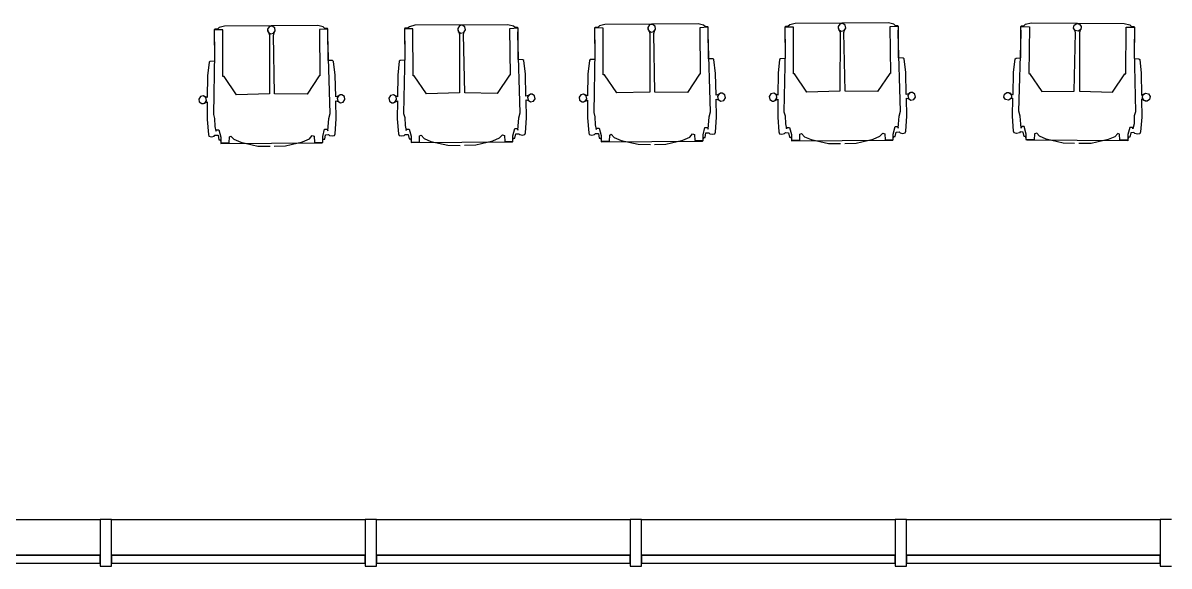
# Model space of a CAD drawing. Header units: millimetres. Extents: x 32.4 to 129.7, y 76.1 to 139.3.
# Drawn here: x 75.89 to 81.08, y 76.09 to 78.54 of the extents above; entities that cross this region are included whole.
import ezdxf

# ---------------------------------------------------------------- set-up
doc = ezdxf.new("R2010")
doc.units = ezdxf.units.MM
doc.layers.add('Lineas Carpintería', color=7, linetype='Continuous')

msp = doc.modelspace()

# ---------------------------------------------------------------- linework, layer by layer
at = {"linetype": 'Continuous'}
for p, q in [((76.802856, 78.528304), (76.778413, 78.521937)), ((77.225122, 78.530977), (76.802856, 78.528304)), ((77.018307, 78.528451), (77.004879, 78.525692)), ((77.018307, 78.528451), (77.004879, 78.525692)), ((77.029753, 78.520908), (77.018307, 78.528451)), ((77.029753, 78.520908), (77.018307, 78.528451)), ((77.249644, 78.52492), (77.225122, 78.530977)), ((77.664016, 78.532224), (77.639573, 78.525856)), ((78.086282, 78.534897), (77.664016, 78.532224)), ((77.866039, 78.529612), (77.858495, 78.518166)), ((77.866039, 78.529612), (77.858495, 78.518166)), ((77.879466, 78.532371), (77.866039, 78.529612)), ((77.879466, 78.532371), (77.866039, 78.529612)), ((77.890912, 78.524828), (77.879466, 78.532371)), ((77.890912, 78.524828), (77.879466, 78.532371)), ((78.110804, 78.52884), (78.086282, 78.534897)), ((78.118779, 78.521611), (78.110804, 78.52884)), ((78.500732, 78.529776), (78.492849, 78.522447)), ((78.525176, 78.536144), (78.500732, 78.529776)), ((78.947441, 78.538817), (78.525176, 78.536144)), ((78.727198, 78.533532), (78.719655, 78.522086)), ((78.727198, 78.533532), (78.719655, 78.522086)), ((78.740626, 78.536291), (78.727198, 78.533532)), ((78.740626, 78.536291), (78.727198, 78.533532)), ((78.752072, 78.528748), (78.740626, 78.536291)), ((78.752072, 78.528748), (78.740626, 78.536291)), ((78.754831, 78.51532), (78.752072, 78.528748)), ((78.754831, 78.51532), (78.752072, 78.528748)), ((78.971964, 78.53276), (78.947441, 78.538817)), ((78.979939, 78.525531), (78.971964, 78.53276)), ((79.361892, 78.533696), (79.354009, 78.526367)), ((79.386335, 78.540064), (79.361892, 78.533696)), ((79.808601, 78.542737), (79.386335, 78.540064)), ((79.588358, 78.537452), (79.580814, 78.526006)), ((79.588358, 78.537452), (79.580814, 78.526006)), ((79.601786, 78.540211), (79.588358, 78.537452)), ((79.601786, 78.540211), (79.588358, 78.537452)), ((79.613232, 78.532668), (79.601786, 78.540211)), ((79.613232, 78.532668), (79.601786, 78.540211)), ((79.615991, 78.51924), (79.613232, 78.532668)), ((79.615991, 78.51924), (79.613232, 78.532668)), ((79.833123, 78.53668), (79.808601, 78.542737)), ((79.854554, 78.527028), (79.815859, 78.52462)), ((79.841098, 78.529451), (79.833123, 78.53668)), ((79.852029, 78.52952), (79.841098, 78.529451)), ((79.854554, 78.527028), (79.852029, 78.52952)), ((79.853711, 78.496721), (79.854554, 78.527028)), ((79.855178, 78.384776), (79.854554, 78.527028)), ((80.408139, 78.384776), (80.408762, 78.527028)), ((80.408762, 78.527028), (80.411288, 78.52952)), ((80.408762, 78.527028), (80.447458, 78.52462)), ((80.409605, 78.496721), (80.408762, 78.527028)), ((80.411288, 78.52952), (80.422218, 78.529451)), ((80.422218, 78.529451), (80.430193, 78.53668)), ((80.430193, 78.53668), (80.454716, 78.542737)), ((80.454716, 78.542737), (80.876981, 78.540064)), ((80.647326, 78.51924), (80.650085, 78.532668)), ((80.647326, 78.51924), (80.650085, 78.532668)), ((80.650085, 78.532668), (80.661531, 78.540211)), ((80.650085, 78.532668), (80.661531, 78.540211)), ((80.661531, 78.540211), (80.674959, 78.537452)), ((80.661531, 78.540211), (80.674959, 78.537452)), ((80.674959, 78.537452), (80.682502, 78.526006)), ((80.674959, 78.537452), (80.682502, 78.526006)), ((80.876981, 78.540064), (80.901425, 78.533696)), ((80.901425, 78.533696), (80.909308, 78.526367)), ((76.758721, 78.514532), (76.756227, 78.512009)), ((76.794936, 78.511595), (76.756227, 78.512009)), ((76.756227, 78.512009), (76.757405, 78.36976)), ((76.756227, 78.512009), (76.757935, 78.406455)), ((76.77053, 78.514607), (76.758721, 78.514532)), ((76.778413, 78.521937), (76.77053, 78.514607)), ((76.79561, 78.300161), (76.794936, 78.511595)), ((77.004879, 78.525692), (76.997335, 78.514246)), ((77.004879, 78.525692), (76.997335, 78.514246)), ((76.997335, 78.514246), (77.000095, 78.500818)), ((76.997335, 78.514246), (76.99738, 78.507258)), ((76.99738, 78.507258), (77.003139, 78.497812)), ((77.000095, 78.500818), (77.011541, 78.493275)), ((77.003139, 78.497812), (77.006269, 78.487074)), ((77.006269, 78.487074), (77.005826, 78.222236)), ((77.011541, 78.493275), (77.024968, 78.496034)), ((77.023846, 78.487185), (77.026883, 78.497973)), ((77.029019, 78.222354), (77.023846, 78.487185)), ((77.024968, 78.496034), (77.032512, 78.50748)), ((77.026883, 78.497973), (77.032512, 78.50748)), ((77.032512, 78.50748), (77.029753, 78.520908)), ((77.032512, 78.50748), (77.029753, 78.520908)), ((77.271075, 78.515268), (77.23238, 78.51286)), ((77.23238, 78.51286), (77.234378, 78.302938)), ((77.257619, 78.517691), (77.249644, 78.52492)), ((77.26855, 78.51776), (77.257619, 78.517691)), ((77.271075, 78.515268), (77.26855, 78.51776)), ((77.270232, 78.484961), (77.271075, 78.515268)), ((77.280389, 78.132394), (77.270232, 78.484961)), ((77.271698, 78.373016), (77.271075, 78.515268)), ((77.619881, 78.518452), (77.617387, 78.515929)), ((77.656095, 78.515515), (77.617387, 78.515929)), ((77.617387, 78.515929), (77.618565, 78.37368)), ((77.617387, 78.515929), (77.619095, 78.410375)), ((77.631689, 78.518527), (77.619881, 78.518452)), ((77.639573, 78.525856), (77.631689, 78.518527)), ((77.65677, 78.30408), (77.656095, 78.515515)), ((77.858495, 78.518166), (77.861254, 78.504738)), ((77.858495, 78.518166), (77.858539, 78.511178)), ((77.858539, 78.511178), (77.864299, 78.501732)), ((77.861254, 78.504738), (77.8727, 78.497195)), ((77.864299, 78.501732), (77.867429, 78.490994)), ((77.867429, 78.490994), (77.866986, 78.226155)), ((77.8727, 78.497195), (77.886128, 78.499954)), ((77.885006, 78.491105), (77.888043, 78.501893)), ((77.890179, 78.226274), (77.885006, 78.491105)), ((77.886128, 78.499954), (77.893672, 78.5114)), ((77.888043, 78.501893), (77.893672, 78.5114)), ((77.893672, 78.5114), (77.890912, 78.524828)), ((77.893672, 78.5114), (77.890912, 78.524828)), ((78.132235, 78.519188), (78.09354, 78.51678)), ((78.09354, 78.51678), (78.095537, 78.306858)), ((78.12971, 78.52168), (78.118779, 78.521611)), ((78.132235, 78.519188), (78.12971, 78.52168)), ((78.131392, 78.488881), (78.132235, 78.519188)), ((78.141549, 78.136314), (78.131392, 78.488881)), ((78.132858, 78.376936), (78.132235, 78.519188)), ((78.48104, 78.522372), (78.478547, 78.519849)), ((78.517255, 78.519435), (78.478547, 78.519849)), ((78.478547, 78.519849), (78.479725, 78.3776)), ((78.478547, 78.519849), (78.480255, 78.414295)), ((78.492849, 78.522447), (78.48104, 78.522372)), ((78.51793, 78.308), (78.517255, 78.519435)), ((78.719655, 78.522086), (78.722414, 78.508658)), ((78.719655, 78.522086), (78.719699, 78.515098)), ((78.719699, 78.515098), (78.725459, 78.505652)), ((78.722414, 78.508658), (78.73386, 78.501115)), ((78.725459, 78.505652), (78.728588, 78.494914)), ((78.728588, 78.494914), (78.728145, 78.230075)), ((78.73386, 78.501115), (78.747288, 78.503874)), ((78.746166, 78.495025), (78.749202, 78.505813)), ((78.751339, 78.230194), (78.746166, 78.495025)), ((78.747288, 78.503874), (78.754831, 78.51532)), ((78.749202, 78.505813), (78.754831, 78.51532)), ((78.993395, 78.523108), (78.954699, 78.5207)), ((78.954699, 78.5207), (78.956697, 78.310778)), ((78.990869, 78.5256), (78.979939, 78.525531)), ((78.993395, 78.523108), (78.990869, 78.5256)), ((78.992552, 78.492801), (78.993395, 78.523108)), ((79.002708, 78.140234), (78.992552, 78.492801)), ((78.994018, 78.380856), (78.993395, 78.523108)), ((79.3422, 78.526292), (79.339706, 78.523768)), ((79.378415, 78.523355), (79.339706, 78.523768)), ((79.339706, 78.523768), (79.340884, 78.38152)), ((79.339706, 78.523768), (79.341414, 78.418215)), ((79.354009, 78.526367), (79.3422, 78.526292)), ((79.379089, 78.31192), (79.378415, 78.523355)), ((79.580814, 78.526006), (79.583574, 78.512578)), ((79.580814, 78.526006), (79.580859, 78.519018)), ((79.580859, 78.519018), (79.586618, 78.509572)), ((79.583574, 78.512578), (79.59502, 78.505035)), ((79.586618, 78.509572), (79.589748, 78.498834)), ((79.589748, 78.498834), (79.589305, 78.233995)), ((79.59502, 78.505035), (79.608447, 78.507794)), ((79.607325, 78.498945), (79.610362, 78.509733)), ((79.612498, 78.234114), (79.607325, 78.498945)), ((79.608447, 78.507794), (79.615991, 78.51924)), ((79.610362, 78.509733), (79.615991, 78.51924)), ((79.815859, 78.52462), (79.817857, 78.314698)), ((79.863868, 78.144154), (79.853711, 78.496721)), ((80.399449, 78.144154), (80.409605, 78.496721)), ((80.447458, 78.52462), (80.44546, 78.314698)), ((80.654869, 78.507794), (80.647326, 78.51924)), ((80.652955, 78.509733), (80.647326, 78.51924)), ((80.650818, 78.234114), (80.655991, 78.498945)), ((80.655991, 78.498945), (80.652955, 78.509733)), ((80.668297, 78.505035), (80.654869, 78.507794)), ((80.679743, 78.512578), (80.668297, 78.505035)), ((80.676698, 78.509572), (80.673569, 78.498834)), ((80.673569, 78.498834), (80.674012, 78.233995)), ((80.682458, 78.519018), (80.676698, 78.509572)), ((80.682502, 78.526006), (80.679743, 78.512578)), ((80.682502, 78.526006), (80.682458, 78.519018)), ((80.884227, 78.31192), (80.884902, 78.523355)), ((80.884902, 78.523355), (80.92361, 78.523768)), ((80.909308, 78.526367), (80.921117, 78.526292)), ((80.921117, 78.526292), (80.92361, 78.523768)), ((80.92361, 78.523768), (80.921902, 78.418215)), ((80.92361, 78.523768), (80.922432, 78.38152)), ((76.757935, 78.406455), (76.752641, 78.129052)), ((77.292332, 78.372309), (77.271698, 78.373016)), ((77.296608, 78.368734), (77.292332, 78.372309)), ((77.597943, 78.372712), (77.593712, 78.369082)), ((77.618565, 78.37368), (77.597943, 78.372712)), ((77.619095, 78.410375), (77.6138, 78.132972)), ((78.153492, 78.376229), (78.132858, 78.376936)), ((78.157768, 78.372653), (78.153492, 78.376229)), ((78.165304, 78.310793), (78.157768, 78.372653)), ((78.454871, 78.373002), (78.448116, 78.310914)), ((78.459103, 78.376632), (78.454871, 78.373002)), ((78.479725, 78.3776), (78.459103, 78.376632)), ((78.480255, 78.414295), (78.47496, 78.136892)), ((79.014651, 78.380149), (78.994018, 78.380856)), ((79.018928, 78.376573), (79.014651, 78.380149)), ((79.026463, 78.314713), (79.018928, 78.376573)), ((79.316031, 78.376922), (79.309276, 78.314834)), ((79.320262, 78.380552), (79.316031, 78.376922)), ((79.340884, 78.38152), (79.320262, 78.380552)), ((79.341414, 78.418215), (79.33612, 78.140812)), ((79.875811, 78.384069), (79.855178, 78.384776)), ((79.880087, 78.380493), (79.875811, 78.384069)), ((79.887623, 78.318633), (79.880087, 78.380493)), ((80.375694, 78.318633), (80.383229, 78.380493)), ((80.383229, 78.380493), (80.387506, 78.384069)), ((80.387506, 78.384069), (80.408139, 78.384776)), ((80.921902, 78.418215), (80.927197, 78.140812)), ((80.922432, 78.38152), (80.943054, 78.380552)), ((80.943054, 78.380552), (80.947286, 78.376922)), ((80.947286, 78.376922), (80.954041, 78.314834)), ((76.732552, 78.365162), (76.725797, 78.303074)), ((76.736783, 78.368792), (76.732552, 78.365162)), ((76.757405, 78.36976), (76.736783, 78.368792)), ((77.304144, 78.306873), (77.296608, 78.368734)), ((77.593712, 78.369082), (77.586956, 78.306994)), ((76.725797, 78.303074), (76.724695, 78.204741)), ((76.800593, 78.300192), (76.79561, 78.300161)), ((76.856793, 78.218127), (76.800593, 78.300192)), ((77.231905, 78.302923), (77.176748, 78.220152)), ((77.234378, 78.302938), (77.231905, 78.302923)), ((77.306507, 78.207823), (77.304144, 78.306873)), ((77.586956, 78.306994), (77.585855, 78.20866)), ((77.661753, 78.304112), (77.65677, 78.30408)), ((77.717953, 78.222046), (77.661753, 78.304112)), ((78.093064, 78.306843), (78.037908, 78.224072)), ((78.095537, 78.306858), (78.093064, 78.306843)), ((78.167666, 78.211743), (78.165304, 78.310793)), ((78.448116, 78.310914), (78.447015, 78.21258)), ((78.522912, 78.308032), (78.51793, 78.308)), ((78.579112, 78.225966), (78.522912, 78.308032)), ((78.954224, 78.310763), (78.899067, 78.227992)), ((78.956697, 78.310778), (78.954224, 78.310763)), ((79.028826, 78.215663), (79.026463, 78.314713)), ((79.309276, 78.314834), (79.308174, 78.2165)), ((79.384072, 78.311952), (79.379089, 78.31192)), ((79.440272, 78.229886), (79.384072, 78.311952)), ((79.815384, 78.314683), (79.760227, 78.231912)), ((79.817857, 78.314698), (79.815384, 78.314683)), ((79.889986, 78.219583), (79.887623, 78.318633)), ((80.373331, 78.219583), (80.375694, 78.318633)), ((80.44546, 78.314698), (80.447933, 78.314683)), ((80.447933, 78.314683), (80.50309, 78.231912)), ((80.823045, 78.229886), (80.879245, 78.311952)), ((80.879245, 78.311952), (80.884227, 78.31192)), ((80.954041, 78.314834), (80.955142, 78.2165)), ((77.005826, 78.222236), (76.856793, 78.218127)), ((77.176748, 78.220152), (77.029019, 78.222354)), ((77.326986, 78.216712), (77.317514, 78.210925)), ((77.333974, 78.216756), (77.320546, 78.213997)), ((77.333974, 78.216756), (77.326986, 78.216712)), ((77.34542, 78.209212), (77.333974, 78.216756)), ((77.34542, 78.209212), (77.333974, 78.216756)), ((77.567771, 78.216704), (77.554343, 78.213945)), ((77.567771, 78.216704), (77.554343, 78.213945)), ((77.579217, 78.20916), (77.567771, 78.216704)), ((77.585855, 78.20866), (77.567771, 78.216704)), ((77.866986, 78.226155), (77.717953, 78.222046)), ((78.037908, 78.224072), (77.890179, 78.226274)), ((78.181706, 78.217916), (78.174162, 78.20647)), ((78.188145, 78.220632), (78.178673, 78.214845)), ((78.195134, 78.220676), (78.181706, 78.217916)), ((78.195134, 78.220676), (78.188145, 78.220632)), ((78.20658, 78.213132), (78.195134, 78.220676)), ((78.20658, 78.213132), (78.195134, 78.220676)), ((78.415503, 78.217864), (78.407959, 78.206418)), ((78.415503, 78.217864), (78.407959, 78.206418)), ((78.42893, 78.220624), (78.415503, 78.217864)), ((78.42893, 78.220624), (78.415503, 78.217864)), ((78.440376, 78.21308), (78.42893, 78.220624)), ((78.447015, 78.21258), (78.42893, 78.220624)), ((78.728145, 78.230075), (78.579112, 78.225966)), ((78.899067, 78.227992), (78.751339, 78.230194)), ((79.039833, 78.218765), (79.028826, 78.215663)), ((79.042866, 78.221836), (79.035322, 78.21039)), ((79.049305, 78.224552), (79.039833, 78.218765)), ((79.056293, 78.224596), (79.042866, 78.221836)), ((79.056293, 78.224596), (79.049305, 78.224552)), ((79.067739, 78.217052), (79.056293, 78.224596)), ((79.067739, 78.217052), (79.056293, 78.224596)), ((79.070499, 78.203625), (79.067739, 78.217052)), ((79.070499, 78.203625), (79.067739, 78.217052)), ((79.276663, 78.221784), (79.269119, 78.210338)), ((79.276663, 78.221784), (79.269119, 78.210338)), ((79.29009, 78.224544), (79.276663, 78.221784)), ((79.29009, 78.224544), (79.276663, 78.221784)), ((79.301536, 78.217), (79.29009, 78.224544)), ((79.308174, 78.2165), (79.29009, 78.224544)), ((79.304296, 78.203573), (79.301536, 78.217)), ((79.589305, 78.233995), (79.440272, 78.229886)), ((79.760227, 78.231912), (79.612498, 78.234114)), ((79.900993, 78.222685), (79.889986, 78.219583)), ((79.904025, 78.225756), (79.896482, 78.21431)), ((79.910465, 78.228471), (79.900993, 78.222685)), ((79.917453, 78.228516), (79.904025, 78.225756)), ((79.917453, 78.228516), (79.910465, 78.228471)), ((79.928899, 78.220972), (79.917453, 78.228516)), ((79.928899, 78.220972), (79.917453, 78.228516)), ((79.931658, 78.207544), (79.928899, 78.220972)), ((79.931658, 78.207544), (79.928899, 78.220972)), ((80.331658, 78.207544), (80.334418, 78.220972)), ((80.331658, 78.207544), (80.334418, 78.220972)), ((80.334418, 78.220972), (80.345864, 78.228516)), ((80.334418, 78.220972), (80.345864, 78.228516)), ((80.345864, 78.228516), (80.359291, 78.225756)), ((80.345864, 78.228516), (80.352852, 78.228471)), ((80.352852, 78.228471), (80.362324, 78.222685)), ((80.359291, 78.225756), (80.366835, 78.21431)), ((80.362324, 78.222685), (80.373331, 78.219583)), ((80.50309, 78.231912), (80.650818, 78.234114)), ((80.674012, 78.233995), (80.823045, 78.229886)), ((80.955142, 78.2165), (80.973227, 78.224544)), ((80.959021, 78.203573), (80.961781, 78.217)), ((80.961781, 78.217), (80.973227, 78.224544)), ((80.973227, 78.224544), (80.986654, 78.221784)), ((80.973227, 78.224544), (80.986654, 78.221784)), ((80.986654, 78.221784), (80.994198, 78.210338)), ((80.986654, 78.221784), (80.994198, 78.210338)), ((76.693184, 78.210025), (76.68564, 78.198579)), ((76.693184, 78.210025), (76.68564, 78.198579)), ((76.68564, 78.198579), (76.688399, 78.185151)), ((76.68564, 78.198579), (76.688399, 78.185151)), ((76.688399, 78.185151), (76.699845, 78.177607)), ((76.688399, 78.185151), (76.688399, 78.185151)), ((76.688399, 78.185151), (76.699845, 78.177607)), ((76.688399, 78.185151), (76.688399, 78.185151)), ((76.706611, 78.212784), (76.693184, 78.210025)), ((76.706611, 78.212784), (76.693184, 78.210025)), ((76.699845, 78.177607), (76.713273, 78.180367)), ((76.699845, 78.177607), (76.706834, 78.177652)), ((76.718057, 78.20524), (76.706611, 78.212784)), ((76.724695, 78.204741), (76.706611, 78.212784)), ((76.706834, 78.177652), (76.724597, 78.185836)), ((76.713273, 78.180367), (76.720816, 78.191813)), ((76.720816, 78.191813), (76.718057, 78.20524)), ((76.724597, 78.185836), (76.724012, 78.10521)), ((77.317514, 78.210925), (77.306507, 78.207823)), ((77.30844, 78.108902), (77.30682, 78.190271)), ((77.30682, 78.190271), (77.317701, 78.187208)), ((77.320546, 78.213997), (77.313003, 78.202551)), ((77.313003, 78.202551), (77.315762, 78.189123)), ((77.315762, 78.189123), (77.327208, 78.181579)), ((77.317701, 78.187208), (77.327208, 78.181579)), ((77.327208, 78.181579), (77.340636, 78.184339)), ((77.327208, 78.181579), (77.340636, 78.184339)), ((77.340636, 78.184339), (77.348179, 78.195785)), ((77.340636, 78.184339), (77.348179, 78.195785)), ((77.348179, 78.195785), (77.34542, 78.209212)), ((77.348179, 78.195785), (77.34542, 78.209212)), ((77.554343, 78.213945), (77.5468, 78.202499)), ((77.554343, 78.213945), (77.5468, 78.202499)), ((77.5468, 78.202499), (77.549559, 78.189071)), ((77.5468, 78.202499), (77.549559, 78.189071)), ((77.549559, 78.189071), (77.561005, 78.181527)), ((77.549559, 78.189071), (77.549559, 78.189071)), ((77.549559, 78.189071), (77.561005, 78.181527)), ((77.549559, 78.189071), (77.549559, 78.189071)), ((77.561005, 78.181527), (77.574433, 78.184287)), ((77.561005, 78.181527), (77.567993, 78.181572)), ((77.567993, 78.181572), (77.585757, 78.189756)), ((77.574433, 78.184287), (77.581976, 78.195733)), ((77.581976, 78.195733), (77.579217, 78.20916)), ((77.585757, 78.189756), (77.585171, 78.10913)), ((78.178673, 78.214845), (78.167666, 78.211743)), ((78.169599, 78.112822), (78.16798, 78.194191)), ((78.16798, 78.194191), (78.178861, 78.191128)), ((78.174162, 78.20647), (78.176922, 78.193043)), ((78.176922, 78.193043), (78.188368, 78.185499)), ((78.178861, 78.191128), (78.188368, 78.185499)), ((78.188368, 78.185499), (78.201795, 78.188259)), ((78.188368, 78.185499), (78.201795, 78.188259)), ((78.201795, 78.188259), (78.209339, 78.199705)), ((78.201795, 78.188259), (78.209339, 78.199705)), ((78.209339, 78.199705), (78.20658, 78.213132)), ((78.209339, 78.199705), (78.20658, 78.213132)), ((78.407959, 78.206418), (78.410719, 78.192991)), ((78.407959, 78.206418), (78.410719, 78.192991)), ((78.410719, 78.192991), (78.422165, 78.185447)), ((78.410719, 78.192991), (78.410719, 78.192991)), ((78.410719, 78.192991), (78.422165, 78.185447)), ((78.410719, 78.192991), (78.410719, 78.192991)), ((78.422165, 78.185447), (78.435592, 78.188207)), ((78.422165, 78.185447), (78.429153, 78.185492)), ((78.429153, 78.185492), (78.446916, 78.193675)), ((78.435592, 78.188207), (78.443136, 78.199653)), ((78.443136, 78.199653), (78.440376, 78.21308)), ((78.446916, 78.193675), (78.446331, 78.11305)), ((79.030759, 78.116742), (79.02914, 78.198111)), ((79.02914, 78.198111), (79.04002, 78.195048)), ((79.035322, 78.21039), (79.038082, 78.196963)), ((79.038082, 78.196963), (79.049527, 78.189419)), ((79.04002, 78.195048), (79.049527, 78.189419)), ((79.049527, 78.189419), (79.062955, 78.192179)), ((79.049527, 78.189419), (79.062955, 78.192179)), ((79.062955, 78.192179), (79.070499, 78.203625)), ((79.062955, 78.192179), (79.070499, 78.203625)), ((79.269119, 78.210338), (79.271878, 78.196911)), ((79.269119, 78.210338), (79.271878, 78.196911)), ((79.271878, 78.196911), (79.283324, 78.189367)), ((79.271878, 78.196911), (79.271878, 78.196911)), ((79.271878, 78.196911), (79.283324, 78.189367)), ((79.271878, 78.196911), (79.271878, 78.196911)), ((79.283324, 78.189367), (79.296752, 78.192127)), ((79.283324, 78.189367), (79.290313, 78.189411)), ((79.290313, 78.189411), (79.308076, 78.197595)), ((79.296752, 78.192127), (79.304296, 78.203573)), ((79.308076, 78.197595), (79.307491, 78.11697)), ((79.891919, 78.120661), (79.890299, 78.202031)), ((79.890299, 78.202031), (79.90118, 78.198968)), ((79.896482, 78.21431), (79.899241, 78.200883)), ((79.899241, 78.200883), (79.910687, 78.193339)), ((79.90118, 78.198968), (79.910687, 78.193339)), ((79.910687, 78.193339), (79.924115, 78.196099)), ((79.910687, 78.193339), (79.924115, 78.196099)), ((79.924115, 78.196099), (79.931658, 78.207544)), ((79.924115, 78.196099), (79.931658, 78.207544)), ((80.339202, 78.196099), (80.331658, 78.207544)), ((80.339202, 78.196099), (80.331658, 78.207544)), ((80.35263, 78.193339), (80.339202, 78.196099)), ((80.35263, 78.193339), (80.339202, 78.196099)), ((80.364076, 78.200883), (80.35263, 78.193339)), ((80.362137, 78.198968), (80.35263, 78.193339)), ((80.373017, 78.202031), (80.362137, 78.198968)), ((80.366835, 78.21431), (80.364076, 78.200883)), ((80.371398, 78.120661), (80.373017, 78.202031)), ((80.973004, 78.189411), (80.955241, 78.197595)), ((80.955241, 78.197595), (80.955826, 78.11697)), ((80.966565, 78.192127), (80.959021, 78.203573)), ((80.979992, 78.189367), (80.966565, 78.192127)), ((80.979992, 78.189367), (80.973004, 78.189411)), ((80.991438, 78.196911), (80.979992, 78.189367)), ((80.991438, 78.196911), (80.979992, 78.189367)), ((80.994198, 78.210338), (80.991438, 78.196911)), ((80.994198, 78.210338), (80.991438, 78.196911)), ((80.991438, 78.196911), (80.991438, 78.196911)), ((80.991438, 78.196911), (80.991438, 78.196911)), ((76.752641, 78.129052), (76.757443, 78.110355)), ((77.274897, 78.109831), (77.280389, 78.132394)), ((77.6138, 78.132972), (77.618603, 78.114275)), ((77.618603, 78.114275), (77.619895, 78.078038)), ((78.131392, 78.058325), (78.136057, 78.113751)), ((78.136057, 78.113751), (78.141549, 78.136314)), ((78.165109, 78.045276), (78.169599, 78.112822)), ((78.446331, 78.11305), (78.451677, 78.045558)), ((78.47496, 78.136892), (78.479762, 78.118195)), ((78.479762, 78.118195), (78.481055, 78.081958)), ((78.992552, 78.062244), (78.997217, 78.117671)), ((78.997217, 78.117671), (79.002708, 78.140234)), ((79.026268, 78.049196), (79.030759, 78.116742)), ((79.307491, 78.11697), (79.312837, 78.049478)), ((79.33612, 78.140812), (79.340922, 78.122115)), ((79.340922, 78.122115), (79.342215, 78.085878)), ((79.853711, 78.066164), (79.858376, 78.12159)), ((79.858376, 78.12159), (79.863868, 78.144154)), ((79.887428, 78.053116), (79.891919, 78.120661)), ((80.375889, 78.053116), (80.371398, 78.120661)), ((80.40494, 78.12159), (80.399449, 78.144154)), ((80.409605, 78.066164), (80.40494, 78.12159)), ((80.922395, 78.122115), (80.921102, 78.085878)), ((80.927197, 78.140812), (80.922395, 78.122115)), ((80.955826, 78.11697), (80.95048, 78.049478)), ((76.724012, 78.10521), (76.729358, 78.037719)), ((76.757443, 78.110355), (76.758736, 78.074118)), ((76.758736, 78.074118), (76.763336, 78.05239)), ((77.247166, 78.028311), (77.255994, 78.06167)), ((77.255994, 78.06167), (77.267486, 78.061743)), ((77.267486, 78.061743), (77.270232, 78.054405)), ((77.270232, 78.054405), (77.274897, 78.109831)), ((77.303949, 78.041356), (77.30844, 78.108902)), ((77.585171, 78.10913), (77.590517, 78.041638)), ((77.619895, 78.078038), (77.624496, 78.05631)), ((77.624496, 78.05631), (77.626718, 78.062485)), ((77.626718, 78.062485), (77.63821, 78.062558)), ((77.63821, 78.062558), (77.647264, 78.030018)), ((78.108325, 78.032231), (78.117154, 78.06559)), ((78.117154, 78.06559), (78.128646, 78.065663)), ((78.128646, 78.065663), (78.131392, 78.058325)), ((78.481055, 78.081958), (78.485656, 78.06023)), ((78.485656, 78.06023), (78.487878, 78.066405)), ((78.487878, 78.066405), (78.49937, 78.066477)), ((78.49937, 78.066477), (78.508424, 78.033938)), ((78.969485, 78.036151), (78.978314, 78.06951)), ((78.978314, 78.06951), (78.989805, 78.069582)), ((78.989805, 78.069582), (78.992552, 78.062244)), ((79.342215, 78.085878), (79.346815, 78.06415)), ((79.346815, 78.06415), (79.349038, 78.070325)), ((79.349038, 78.070325), (79.36053, 78.070397)), ((79.36053, 78.070397), (79.369584, 78.037858)), ((79.830645, 78.040071), (79.839473, 78.07343)), ((79.839473, 78.07343), (79.850965, 78.073502)), ((79.850965, 78.073502), (79.853711, 78.066164)), ((80.412352, 78.073502), (80.409605, 78.066164)), ((80.423844, 78.07343), (80.412352, 78.073502)), ((80.432672, 78.040071), (80.423844, 78.07343)), ((80.902787, 78.070397), (80.893733, 78.037858)), ((80.914279, 78.070325), (80.902787, 78.070397)), ((80.916501, 78.06415), (80.914279, 78.070325)), ((80.921102, 78.085878), (80.916501, 78.06415)), ((76.729358, 78.037719), (76.732159, 78.029944)), ((76.732159, 78.029944), (76.743247, 78.027787)), ((76.743247, 78.027787), (76.755413, 78.030233)), ((76.755413, 78.030233), (76.759499, 78.034577)), ((76.759499, 78.034577), (76.773268, 78.034397)), ((76.763336, 78.05239), (76.765559, 78.058565)), ((76.765559, 78.058565), (76.777051, 78.058638)), ((76.773268, 78.034397), (76.777331, 78.013913)), ((76.777051, 78.058638), (76.786105, 78.026098)), ((76.777331, 78.013913), (76.785069, 78.013917)), ((76.785069, 78.013917), (76.786104, 77.999979)), ((76.786105, 78.026098), (76.786302, 77.997641)), ((76.823655, 77.999998), (76.824419, 78.027766)), ((76.824419, 78.027766), (76.831484, 78.031166)), ((76.831484, 78.031166), (76.844986, 78.016108)), ((76.844986, 78.016108), (76.876261, 78.002904)), ((77.155794, 78.004674), (77.1869, 78.018272)), ((77.1869, 78.018272), (77.199534, 78.032727)), ((77.199534, 78.032727), (77.209011, 78.029918)), ((77.209011, 78.029918), (77.210136, 78.002445)), ((77.247685, 78.002901), (77.247166, 78.028311)), ((77.247685, 78.002901), (77.248542, 78.016852)), ((77.248542, 78.016852), (77.25628, 78.016946)), ((77.25628, 78.016946), (77.26005, 78.037174)), ((77.26005, 78.037174), (77.273934, 78.037733)), ((77.273934, 78.037733), (77.277991, 78.033542)), ((77.277991, 78.033542), (77.290186, 78.03125)), ((77.290186, 78.03125), (77.301247, 78.033547)), ((77.301247, 78.033547), (77.303949, 78.041356)), ((77.590517, 78.041638), (77.593318, 78.033864)), ((77.593318, 78.033864), (77.604407, 78.031707)), ((77.604407, 78.031707), (77.616573, 78.034153)), ((77.616573, 78.034153), (77.620659, 78.038497)), ((77.620659, 78.038497), (77.634427, 78.038317)), ((77.634427, 78.038317), (77.63849, 78.017833)), ((77.63849, 78.017833), (77.646229, 78.017837)), ((77.646229, 78.017837), (77.647263, 78.003899)), ((77.647264, 78.030018), (77.647462, 78.001561)), ((77.684815, 78.003918), (77.685579, 78.031686)), ((77.685579, 78.031686), (77.692643, 78.035086)), ((77.692643, 78.035086), (77.706146, 78.020028)), ((77.706146, 78.020028), (77.737421, 78.006824)), ((77.940001, 77.990569), (78.016954, 78.008594)), ((78.016954, 78.008594), (78.048059, 78.022192)), ((78.048059, 78.022192), (78.060694, 78.036647)), ((78.060694, 78.036647), (78.070171, 78.033837)), ((78.070171, 78.033837), (78.071296, 78.006365)), ((78.108844, 78.006821), (78.108325, 78.032231)), ((78.108844, 78.006821), (78.109702, 78.020771)), ((78.109702, 78.020771), (78.11744, 78.020865)), ((78.11744, 78.020865), (78.121209, 78.041094)), ((78.121209, 78.041094), (78.135094, 78.041653)), ((78.135094, 78.041653), (78.13915, 78.037462)), ((78.13915, 78.037462), (78.151346, 78.03517)), ((78.151346, 78.03517), (78.162406, 78.037467)), ((78.162406, 78.037467), (78.165109, 78.045276)), ((78.451677, 78.045558), (78.454478, 78.037784)), ((78.454478, 78.037784), (78.465567, 78.035627)), ((78.465567, 78.035627), (78.477732, 78.038073)), ((78.477732, 78.038073), (78.481819, 78.042417)), ((78.481819, 78.042417), (78.495587, 78.042237)), ((78.495587, 78.042237), (78.49965, 78.021753)), ((78.49965, 78.021753), (78.507389, 78.021757)), ((78.507389, 78.021757), (78.508423, 78.007819)), ((78.508424, 78.033938), (78.508621, 78.005481)), ((78.508621, 78.005481), (78.96725, 78.008373)), ((78.545974, 78.007838), (78.546739, 78.035606)), ((78.546739, 78.035606), (78.553803, 78.039006)), ((78.553803, 78.039006), (78.567305, 78.023947)), ((78.567305, 78.023947), (78.59858, 78.010744)), ((78.59858, 78.010744), (78.675733, 77.993696)), ((78.801161, 77.994489), (78.878114, 78.012514)), ((78.878114, 78.012514), (78.909219, 78.026112)), ((78.909219, 78.026112), (78.921854, 78.040567)), ((78.921854, 78.040567), (78.93133, 78.037757)), ((78.93133, 78.037757), (78.932455, 78.010285)), ((78.932455, 78.010285), (78.970004, 78.010741)), ((78.96725, 78.008373), (78.970004, 78.010741)), ((78.970004, 78.010741), (78.969485, 78.036151)), ((78.970004, 78.010741), (78.970862, 78.024691)), ((78.970862, 78.024691), (78.9786, 78.024785)), ((78.9786, 78.024785), (78.982369, 78.045014)), ((78.982369, 78.045014), (78.996253, 78.045573)), ((78.996253, 78.045573), (79.00031, 78.041382)), ((79.00031, 78.041382), (79.012506, 78.03909)), ((79.012506, 78.03909), (79.023566, 78.041387)), ((79.023566, 78.041387), (79.026268, 78.049196)), ((79.312837, 78.049478), (79.315638, 78.041704)), ((79.315638, 78.041704), (79.326726, 78.039547)), ((79.326726, 78.039547), (79.338892, 78.041993)), ((79.338892, 78.041993), (79.342978, 78.046337)), ((79.342978, 78.046337), (79.356747, 78.046157)), ((79.356747, 78.046157), (79.36081, 78.025673)), ((79.36081, 78.025673), (79.368548, 78.025677)), ((79.368548, 78.025677), (79.369583, 78.011739)), ((79.369583, 78.011739), (79.407134, 78.011758)), ((79.369584, 78.037858), (79.369781, 78.009401)), ((79.369781, 78.009401), (79.82841, 78.012293)), ((79.407134, 78.011758), (79.407898, 78.039526)), ((79.407898, 78.039526), (79.414963, 78.042926)), ((79.414963, 78.042926), (79.428465, 78.027867)), ((79.428465, 78.027867), (79.45974, 78.014664)), ((79.45974, 78.014664), (79.536893, 77.997616)), ((79.662321, 77.998409), (79.739273, 78.016434)), ((79.739273, 78.016434), (79.770379, 78.030032)), ((79.770379, 78.030032), (79.783013, 78.044487)), ((79.783013, 78.044487), (79.79249, 78.041677)), ((79.79249, 78.041677), (79.793615, 78.014205)), ((79.793615, 78.014205), (79.831164, 78.014661)), ((79.82841, 78.012293), (79.831164, 78.014661)), ((79.831164, 78.014661), (79.830645, 78.040071)), ((79.831164, 78.014661), (79.832021, 78.028611)), ((79.832021, 78.028611), (79.839759, 78.028705)), ((79.839759, 78.028705), (79.843529, 78.048934)), ((79.843529, 78.048934), (79.857413, 78.049493)), ((79.857413, 78.049493), (79.86147, 78.045302)), ((79.86147, 78.045302), (79.873665, 78.043009)), ((79.873665, 78.043009), (79.884726, 78.045307)), ((79.884726, 78.045307), (79.887428, 78.053116)), ((80.378591, 78.045307), (80.375889, 78.053116)), ((80.389652, 78.043009), (80.378591, 78.045307)), ((80.401847, 78.045302), (80.389652, 78.043009)), ((80.405904, 78.049493), (80.401847, 78.045302)), ((80.419788, 78.048934), (80.405904, 78.049493)), ((80.423557, 78.028705), (80.419788, 78.048934)), ((80.431295, 78.028611), (80.423557, 78.028705)), ((80.432153, 78.014661), (80.431295, 78.028611)), ((80.432153, 78.014661), (80.432672, 78.040071)), ((80.469702, 78.014205), (80.432153, 78.014661)), ((80.434907, 78.012293), (80.432153, 78.014661)), ((80.893536, 78.009401), (80.434907, 78.012293)), ((80.470827, 78.041677), (80.469702, 78.014205)), ((80.480303, 78.044487), (80.470827, 78.041677)), ((80.492938, 78.030032), (80.480303, 78.044487)), ((80.524043, 78.016434), (80.492938, 78.030032)), ((80.600996, 77.998409), (80.524043, 78.016434)), ((80.803577, 78.014664), (80.726424, 77.997616)), ((80.834852, 78.027867), (80.803577, 78.014664)), ((80.848354, 78.042926), (80.834852, 78.027867)), ((80.855418, 78.039526), (80.848354, 78.042926)), ((80.856183, 78.011758), (80.855418, 78.039526)), ((80.893734, 78.011739), (80.856183, 78.011758)), ((80.893733, 78.037858), (80.893536, 78.009401)), ((80.894768, 78.025677), (80.893734, 78.011739)), ((80.902507, 78.025673), (80.894768, 78.025677)), ((80.90657, 78.046157), (80.902507, 78.025673)), ((80.920338, 78.046337), (80.90657, 78.046157)), ((80.924425, 78.041993), (80.920338, 78.046337)), ((80.93659, 78.039547), (80.924425, 78.041993)), ((80.947679, 78.041704), (80.93659, 78.039547)), ((80.95048, 78.049478), (80.947679, 78.041704)), ((76.786104, 77.999979), (76.823655, 77.999998)), ((76.786302, 77.997641), (77.244931, 78.000534)), ((76.876261, 78.002904), (76.953414, 77.985856)), ((76.953414, 77.985856), (77.008849, 77.98485)), ((77.02768, 77.985073), (77.078842, 77.986649)), ((77.078842, 77.986649), (77.155794, 78.004674)), ((77.210136, 78.002445), (77.247685, 78.002901)), ((77.244931, 78.000534), (77.247685, 78.002901)), ((77.647263, 78.003899), (77.684815, 78.003918)), ((77.647462, 78.001561), (78.106091, 78.004453)), ((77.737421, 78.006824), (77.814574, 77.989776)), ((77.814574, 77.989776), (77.870009, 77.98877)), ((77.88884, 77.988993), (77.940001, 77.990569)), ((78.071296, 78.006365), (78.108844, 78.006821)), ((78.106091, 78.004453), (78.108844, 78.006821)), ((78.508423, 78.007819), (78.545974, 78.007838)), ((78.675733, 77.993696), (78.731169, 77.99269)), ((78.75, 77.992913), (78.801161, 77.994489)), ((79.536893, 77.997616), (79.592328, 77.99661)), ((79.611159, 77.996833), (79.662321, 77.998409)), ((80.652157, 77.996833), (80.600996, 77.998409)), ((80.726424, 77.997616), (80.670988, 77.99661))]:
    msp.add_line(p, q, dxfattribs=at)
at = {"layer": 'Lineas Carpintería'}
for p, q in [((75.091191, 76.295306), (76.239191, 76.295306)), ((76.291191, 76.295306), (77.439191, 76.295306)), ((77.491191, 76.295306), (78.639191, 76.295306)), ((78.691191, 76.295306), (79.839191, 76.295306)), ((79.891191, 76.295306), (81.039191, 76.295306)), ((76.239191, 76.135306), (75.091191, 76.135306)), ((76.239191, 76.132806), (75.091191, 76.132806)), ((75.091191, 76.097806), (76.239191, 76.097806)), ((76.239191, 76.097806), (76.239191, 76.132806)), ((77.439191, 76.135306), (76.291191, 76.135306)), ((77.439191, 76.132806), (76.291191, 76.132806)), ((76.291191, 76.132806), (76.291191, 76.097806)), ((76.291191, 76.097806), (77.439191, 76.097806)), ((77.439191, 76.097806), (77.439191, 76.132806)), ((78.639191, 76.135306), (77.491191, 76.135306)), ((78.639191, 76.132806), (77.491191, 76.132806)), ((77.491191, 76.132806), (77.491191, 76.097806)), ((77.491191, 76.097806), (78.639191, 76.097806)), ((78.639191, 76.097806), (78.639191, 76.132806)), ((79.839191, 76.135306), (78.691191, 76.135306)), ((79.839191, 76.132806), (78.691191, 76.132806)), ((78.691191, 76.132806), (78.691191, 76.097806)), ((78.691191, 76.097806), (79.839191, 76.097806)), ((79.839191, 76.097806), (79.839191, 76.132806)), ((81.039191, 76.135306), (79.891191, 76.135306)), ((81.039191, 76.132806), (79.891191, 76.132806)), ((79.891191, 76.132806), (79.891191, 76.097806)), ((79.891191, 76.097806), (81.039191, 76.097806)), ((81.039191, 76.097806), (81.039191, 76.132806))]:
    msp.add_line(p, q, dxfattribs=at)
at = {"layer": 'Lineas Carpintería', "extrusion": (0, 0, -1)}
for p, q in [((76.291191, 76.295306), (76.239191, 76.295306)), ((76.239191, 76.295306), (76.239191, 76.085306)), ((76.291191, 76.085306), (76.291191, 76.295306)), ((77.491191, 76.295306), (77.439191, 76.295306)), ((77.439191, 76.295306), (77.439191, 76.085306)), ((77.491191, 76.085306), (77.491191, 76.295306)), ((78.691191, 76.295306), (78.639191, 76.295306)), ((78.639191, 76.295306), (78.639191, 76.085306)), ((78.691191, 76.085306), (78.691191, 76.295306)), ((79.891191, 76.295306), (79.839191, 76.295306)), ((79.839191, 76.295306), (79.839191, 76.085306)), ((79.891191, 76.085306), (79.891191, 76.295306)), ((81.091191, 76.295306), (81.039191, 76.295306)), ((81.039191, 76.295306), (81.039191, 76.085306)), ((76.239191, 76.085306), (76.291191, 76.085306)), ((77.439191, 76.085306), (77.491191, 76.085306)), ((78.639191, 76.085306), (78.691191, 76.085306)), ((79.839191, 76.085306), (79.891191, 76.085306)), ((81.039191, 76.085306), (81.091191, 76.085306))]:
    msp.add_line(p, q, dxfattribs=at)

doc.saveas('drawing.dxf')
